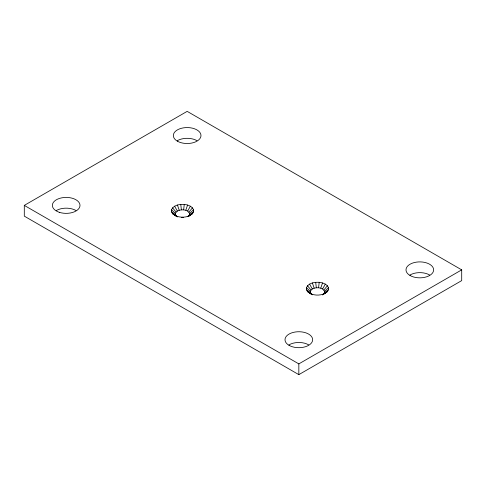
<?xml version="1.0" encoding="UTF-8"?>
<svg xmlns="http://www.w3.org/2000/svg" width="486" height="486" viewBox="0 0 486 486"><rect width="100%" height="100%" fill="white"/><g stroke="black" fill="none" stroke-linecap="round" stroke-linejoin="round"><path stroke-width="0.73" d="M177.39 216.938L175.361 214.642L175.361 213.33C176.722 210.25 180.64 209.703 183.641 209.861L184.261 204.381C187.845 204.849 192.091 206.07 193.556 209.752L193.556 211.775L192.474 213.694L188.185 216.616M319.199 282.293C314.563 282.056 308.513 282.895 306.405 287.657L306.405 289.68L307.486 291.6L312.334 294.85L310.299 292.548L310.299 291.242C311.666 288.155 315.584 287.615 318.585 287.767L319.199 282.293C322.783 282.755 327.029 283.982 328.5 287.657L328.5 289.68L327.418 291.6L322.57 294.85L327.418 291.6M183.641 209.861L185.798 210.262L187.59 205.007M318.585 287.767L320.736 288.168L322.528 282.913M176.831 216.616L172.542 213.694L171.461 211.775L171.461 209.752C173.569 204.989 179.62 204.144 184.261 204.381M188.07 216.586L189.655 214.642L193.556 211.775M323.901 293.793L324.599 292.548L328.5 289.68M189.655 214.642L189.655 213.33L187.626 211.033L190.421 206.198M324.599 292.548L324.599 291.242L322.57 288.939L325.359 284.103M188.957 212.09L192.474 207.832M323.901 289.996L327.418 285.738M189.655 213.33L193.556 209.752M324.599 291.242L328.5 287.657M188.957 215.881L192.474 213.694M24.3 205.39L187.165 111.361L461.7 269.864L461.7 280.61L298.835 374.639L24.3 216.136L24.3 205.39L298.835 363.893L461.7 269.864M190.421 215.328C185.537 217.813 179.48 217.813 174.595 215.328M325.359 293.24C320.481 295.719 314.424 295.719 309.539 293.24M185.798 210.262L187.626 211.033M320.736 288.168L322.57 288.939M307.486 291.6L311.004 293.793M172.542 213.694L176.06 215.881M306.405 289.68L310.299 292.548M171.461 211.775L175.361 214.642M306.405 287.657L310.299 291.242M171.461 209.752L175.361 213.33M307.486 285.738L311.004 289.996M172.542 207.832L176.06 212.09M309.539 284.103L312.334 288.939M174.595 206.198L177.39 211.033M312.37 282.913L314.163 288.168M177.433 205.007L179.225 210.262M315.7 282.293L316.319 287.767M180.756 204.381L181.375 209.861M298.835 363.893L298.835 374.639M177.39 140.642A13.821 7.976 0 0 1 196.933 140.642M410.05 274.967A13.821 7.976 0 0 1 429.594 274.967M56.406 210.493A13.821 7.976 0 0 1 75.95 210.493M289.067 344.817A13.821 7.976 0 0 1 308.61 344.817M181.375 217.382A7.241 4.18 0 0 1 183.641 217.382M177.39 141.183A13.821 7.976 0 0 0 200.511 137.605A13.821 7.976 0 0 0 183.587 127.836A13.821 7.976 0 0 0 177.39 141.183M410.05 275.507A13.821 7.976 0 0 0 433.172 271.929A13.821 7.976 0 0 0 416.247 262.161A13.821 7.976 0 0 0 410.05 275.507M59.268 212.297A13.821 7.976 0 0 0 79.996 205.39A13.821 7.976 0 0 0 59.268 198.482A13.821 7.976 0 0 0 59.268 212.297M289.067 345.358A13.821 7.976 0 0 0 312.188 341.78A13.821 7.976 0 0 0 295.263 332.005A13.821 7.976 0 0 0 289.067 345.358"/></g></svg>
